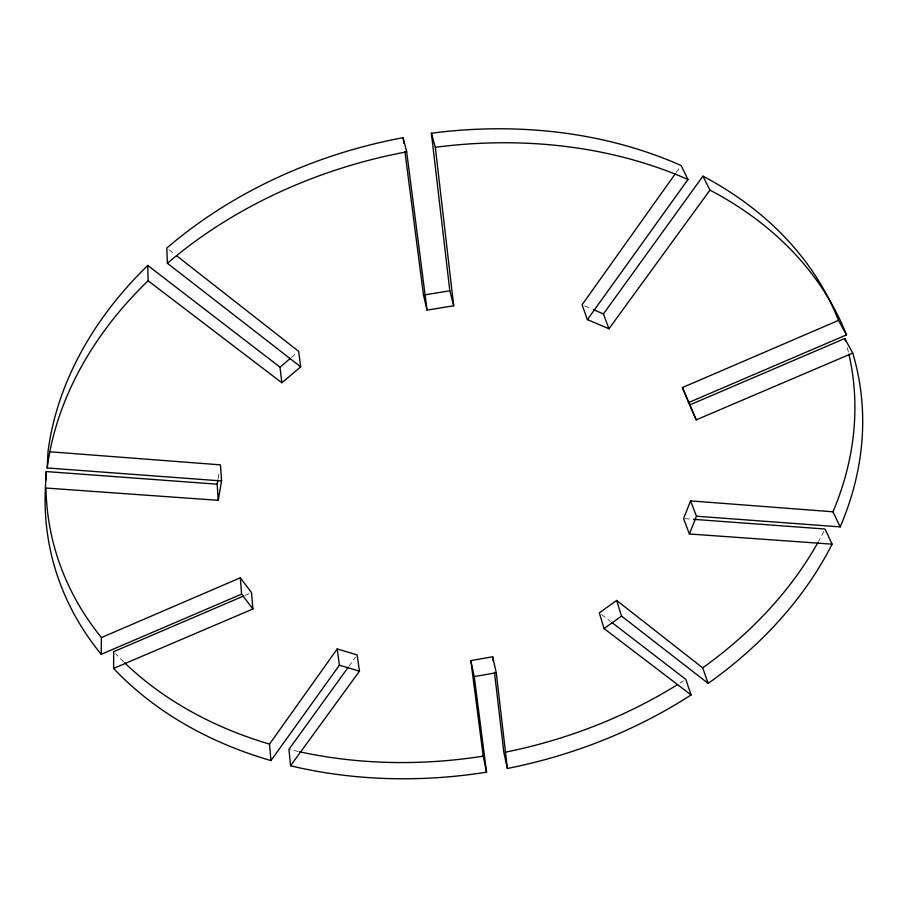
<?xml version="1.0" encoding="UTF-8"?>
<svg xmlns="http://www.w3.org/2000/svg" width="908" height="908" viewBox="0 0 908 908"><rect width="100%" height="100%" fill="white"/><g stroke="black" fill="none" stroke-linecap="round" stroke-linejoin="round"><path stroke-width="0.68" stroke-dasharray="4.54 3.41" d="M218.113 478.664L219.044 473.136M676.233 172.452L679.513 167.855M348.922 666.302L355.493 657.199M291.389 357.491L296.564 353.087M245.035 595.41L250.233 593.185M685.041 518.695L692.112 519.217M584.604 305.86L592.13 309.083M601.573 614.568L610.551 621.481M169.024 249.802L174.563 254.138M823.828 531.452A408.85 311.24 -13 0 1 818.721 541.054M683.463 680.864A408.85 311.24 -13 0 1 679.956 683.1M298.278 751.495A408.85 311.24 -13 0 1 290.276 749.645M123.545 661.762A408.85 311.24 -13 0 1 115.611 653.726M847.312 347.662A408.85 311.24 -13 0 1 848.605 352.906"/><path stroke-width="1.36" d="M611.674 622.343L685.79 679.366L691.09 694.949A413.322 312.125 -13 0 1 507.379 768.474L496.279 672.737L492.647 656.768L470.832 660.581L474.248 676.596L486.552 772.186A413.322 312.125 -13 0 1 290.549 765.773L359.477 671.171L357.128 654.929L337.231 648.925L339.399 665.201L270.947 760.586A413.322 312.125 -13 0 1 113.613 668.401L113.682 651.672L243.73 595.966M101.412 637.564L240.325 577.794L241.585 594.138L101.219 654.305L101.412 637.564A408.85 311.24 -13 0 1 45.979 488.391M45.4 487.993L46.24 471.57L217.171 484.18L218.238 500.331L45.4 487.993A413.322 312.125 -13 0 0 101.219 654.305M218.238 500.331L221.563 480.934L47.205 467.972L48.022 451.628A408.85 311.24 -13 0 1 147.777 265.442L280.005 367.161L281.843 382.767L300.707 366.832L298.63 351.328L176.776 255.874M217.171 484.18L217.875 480.037M690.568 500.887L696.459 516.209L840.172 526.89L832.988 511.794L690.568 500.887L683.622 518.593L689.388 533.983L832.091 544.164L825.043 529.024L693.519 519.331M689.388 533.983L696.459 516.209M270.947 760.586L269.528 744.095L337.231 648.925M675.416 173.61L582.085 304.782L587.408 319.616L608.95 328.775L709.965 190.124L702.94 176.141L603.423 313.93L608.95 328.775M587.408 319.616L687.958 179.512L681.148 165.551A408.85 311.24 -13 0 0 431.379 133.215L449.823 290.776L453.694 305.758L427.055 310.116L423.491 295.077L404.923 151.738M348.093 667.437L288.948 749.327L290.549 765.773M280.005 367.161L290.356 358.365M832.091 544.164A413.322 312.125 -13 0 1 708.161 683.395L702.678 667.845L616.657 600.449L599.325 612.832L604.036 628.54L691.09 694.949M604.036 628.54L621.56 616.112L616.657 600.449M688.536 402.584L682.385 387.568L838.481 320.411L846.46 334.904L688.536 402.584L696.186 419.871L852.726 353.087L844.758 338.536L690.012 404.82L696.186 419.871M113.613 668.401L252.901 608.984L251.539 592.629L240.325 577.794M474.248 676.596L496.279 672.737M423.491 295.077L449.823 290.776M49.441 451.741L220.451 464.851L221.563 480.934M339.399 665.201L359.477 671.171M593.389 309.617L603.423 313.93M147.777 265.442L148.118 280.765L281.843 382.767M427.055 310.116L406.682 151.852L403.107 137.687A408.85 311.24 -13 0 0 166.811 248.066L167.378 263.263L300.707 366.832M621.56 616.112L708.161 683.395M241.585 594.138L252.901 608.984M682.385 387.568L690.012 404.82M431.379 133.215L435.307 147.312L453.694 305.758M507.379 768.474L503.849 752.494L494.463 672.249M470.832 660.581L483.215 756.148L486.552 772.186M403.107 137.687L403.833 143.305M492.647 656.768L493.146 660.99M852.726 353.087A413.322 312.125 -13 0 1 840.172 526.89M47.205 467.972A413.322 312.125 -13 0 1 148.118 280.765M167.378 263.263A413.322 312.125 -13 0 1 406.682 151.852M435.307 147.312A413.322 312.125 -13 0 1 687.958 179.512M709.965 190.124A413.322 312.125 -13 0 1 846.46 334.904M848.912 354.222A408.85 311.24 -13 0 1 832.988 511.794M818.051 542.246A408.85 311.24 -13 0 1 702.678 667.845M677.595 684.575A408.85 311.24 -13 0 1 505.177 752.221M483.215 756.148A408.85 311.24 -13 0 1 299.617 751.79M269.528 744.095A408.85 311.24 -13 0 1 124.566 662.738M45.968 480.014A408.85 311.24 -13 0 1 46.24 471.57M702.94 176.141A408.85 311.24 -13 0 1 838.481 320.411M844.758 338.536A408.85 311.24 -13 0 1 845.53 341.136"/></g></svg>
